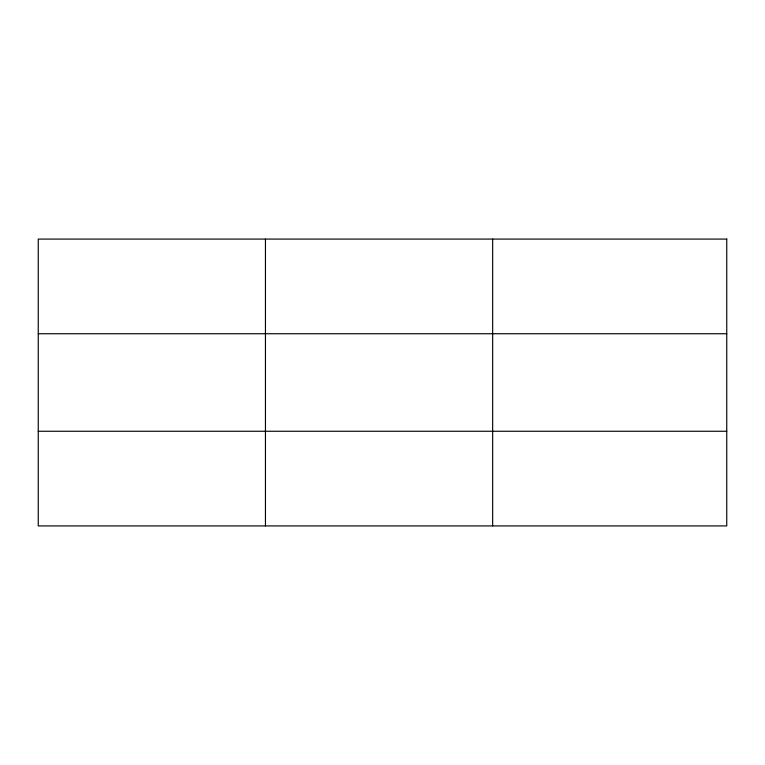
<?xml version="1.0" encoding="UTF-8"?>
<svg xmlns="http://www.w3.org/2000/svg" width="765" height="765" viewBox="0 0 765 765"><rect width="100%" height="100%" fill="white"/><g stroke="black" fill="none" stroke-linecap="round" stroke-linejoin="round"><path stroke-width="1.15" d="M265.455 525.918L265.455 239.082M492.66 525.918L492.66 239.082M38.25 333.741L726.75 333.741M38.25 431.259L726.75 431.259M726.75 239.082L726.75 525.918L38.25 525.918L38.25 239.082L726.75 239.082"/></g></svg>
